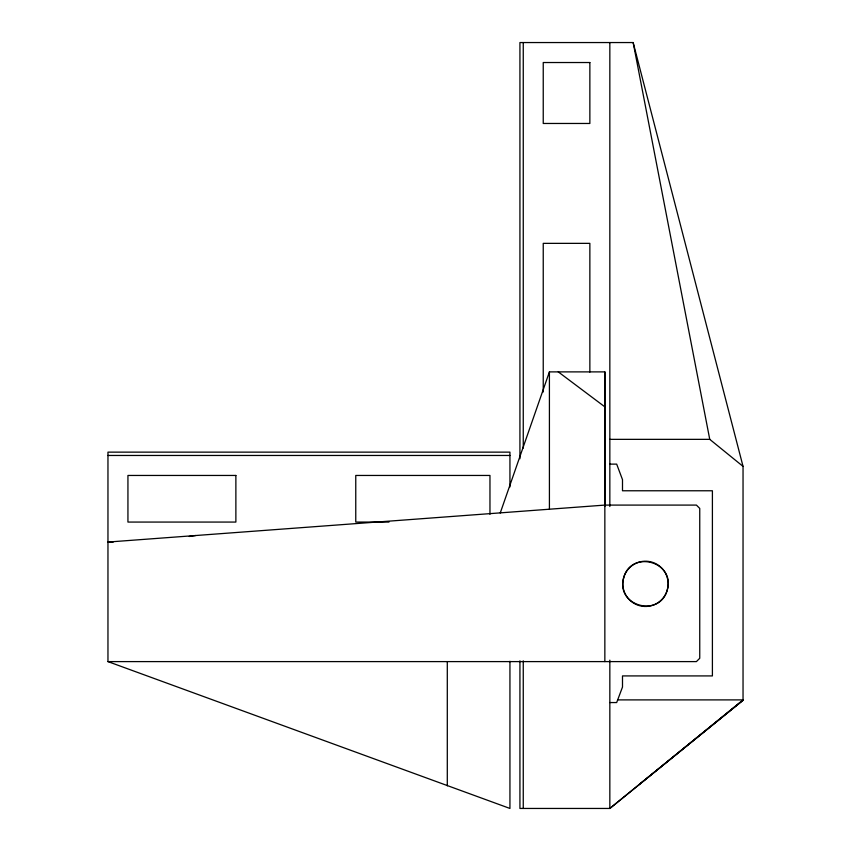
<?xml version="1.0" encoding="UTF-8"?>
<svg xmlns="http://www.w3.org/2000/svg" width="851" height="851" viewBox="0 0 851 851"><rect width="100%" height="100%" fill="white"/><g stroke="black" fill="none" stroke-linecap="round" stroke-linejoin="round"><path stroke-width="1.28" d="M604.848 506.473L604.848 371.887L549.416 371.887L500.239 513.004M519.929 458.742L519.929 42.55L633.155 42.55L743.04 466.391L743.04 700.288L609.837 808.45L519.929 808.45L519.929 660.855M189.252 536.47L195.656 535.524M609.837 439.35L709.745 439.35L743.04 466.391M107.96 455.466L509.94 455.466M609.837 464.125L616.677 464.125L622.496 479.634L622.496 490.772L712.404 490.772L712.404 675.917L622.496 675.917L622.496 687.055L616.677 702.554L609.837 702.554M388.981 522.067L355.761 522.067L355.761 475.454L489.963 475.454L489.963 514.302M113.268 542.055L107.96 542.055L604.848 505.09L696.416 505.09L699.745 508.419L699.745 658.27L696.416 661.599L107.96 661.599L107.96 452.136L509.94 452.136L509.94 486.953M617.677 699.894L743.04 699.894L609.837 808.45L609.837 660.153M743.04 700.288L638.835 784.771M107.96 661.599L509.94 808.45L509.94 661.301M558.267 371.887L604.848 406.842M633.155 42.55L709.745 439.35M609.837 42.55L609.837 506.515M604.848 371.887L604.848 661.599M589.86 372.089L589.86 243.354L543.236 243.354L543.236 392.003M549.416 371.887L549.416 509.206M523.259 42.55L523.259 448.105M523.259 660.855L523.259 808.45M447.296 661.599L447.296 785.824M623.602 577.967C615.709 606.295 660.036 618.166 667.354 589.69C675.247 561.373 630.921 549.501 623.602 577.967M589.86 62.527L543.236 62.527L543.236 123.469L589.86 123.469L589.86 62.527M235.876 475.454L127.937 475.454L127.937 522.067L235.876 522.067L235.876 475.454M634.155 603.444A22.647 22.647 0 0 0 668.12 583.829A22.647 22.647 0 0 0 634.155 564.224A22.647 22.647 0 0 0 634.155 603.444"/></g></svg>
